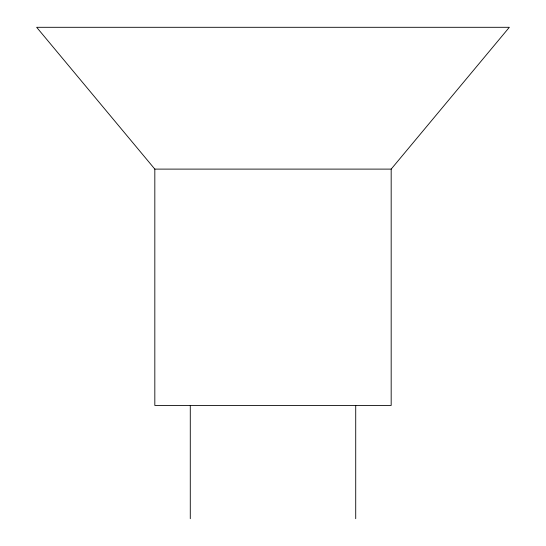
<?xml version="1.0" encoding="UTF-8"?>
<svg xmlns="http://www.w3.org/2000/svg" width="546" height="546" viewBox="0 0 546 546"><rect width="100%" height="100%" fill="white"/><g stroke="black" fill="none" stroke-linecap="round" stroke-linejoin="round"><path stroke-width="0.82" d="M391.175 169.11L509.343 27.3L36.657 27.3L154.825 169.11L154.825 405.453L391.175 405.453L391.175 169.11L154.825 169.11M355.719 405.453L355.719 518.7M190.281 405.453L190.281 518.7"/></g></svg>
